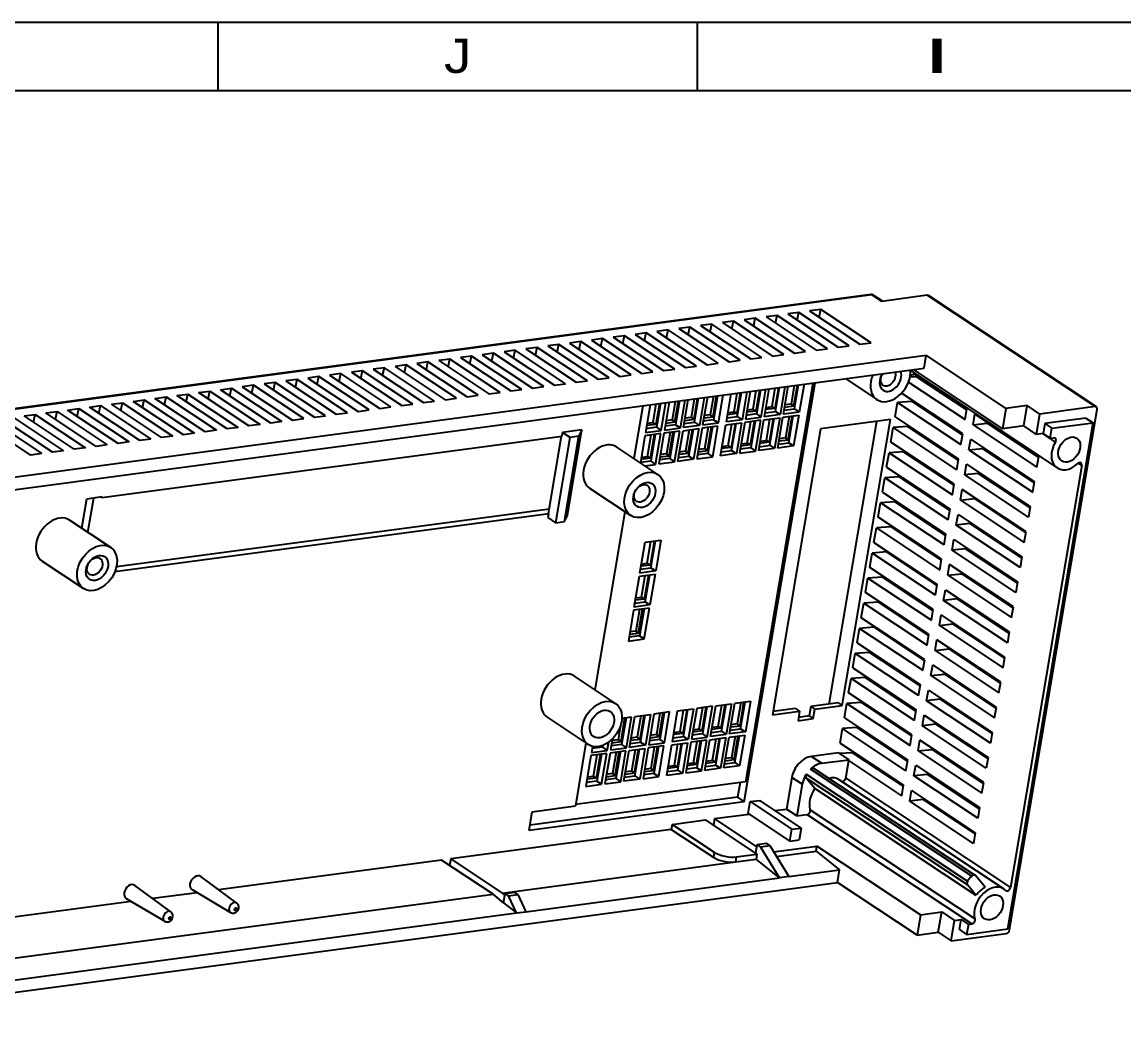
# Model space of a CAD drawing. Header units: millimetres. Extents: x 0 to 1895, y 0 to 1126.
# Drawn here: x 1166 to 1326.9, y 928.5 to 1076.8 of the extents above; entities that cross this region are included whole.
import ezdxf
from ezdxf.enums import TextEntityAlignment as Align

# ---------------------------------------------------------------- set-up
doc = ezdxf.new("R2010")
doc.units = ezdxf.units.MM
doc.header["$MEASUREMENT"] = 0
doc.layers.get('0').update_dxf_attribs({"linetype": 'CONTINUOUS'})
doc.layers.add('2', color=7, linetype='CONTINUOUS')
doc.styles.add('TEXTSTYLE_0', font='txt', dxfattribs={"width": 0.8})

# ---------------------------------------------------------------- blocks, each defined once
blk = doc.blocks.new('KHJK')
at = {"layer": '2', "color": 7}
for p, q in [((6799.86, 2055.47), (6778.19, 2035.55)), ((6799.95, 2055.65), (6778.28, 2035.73)), ((6799.86, 2055.47), (6798.98, 2047.4)), ((6871.06, 2025.02), (6800.33, 2055.69)), ((6801.15, 2053.78), (6800.49, 2047.75)), ((6801.15, 2053.78), (6802.08, 2054.64)), ((6801.42, 2048.6), (6802.08, 2054.64)), ((6870.84, 2024.82), (6802.08, 2054.64)), ((6807.73, 2051.52), (6807.28, 2051.11)), ((6807.73, 2051.52), (6865.06, 2026.66)), ((6788.29, 2030.56), (6807.21, 2047.94)), ((6798.98, 2047.4), (6797.33, 2045.88)), ((6801.75, 2046.2), (6798.98, 2047.4)), ((6800.49, 2047.75), (6801.42, 2048.6)), ((6800.49, 2047.75), (6801.85, 2047.16)), ((6802.78, 2048.01), (6801.42, 2048.6)), ((6801.85, 2047.16), (6801.75, 2046.2)), ((6803.5, 2048.6), (6801.84, 2047.08)), ((6801.85, 2047.16), (6802.78, 2048.01)), ((6802.78, 2048.01), (6802.84, 2048.52)), ((6804.94, 2045.74), (6796.71, 2038.18)), ((6797.33, 2045.88), (6796.98, 2042.77)), ((6800.1, 2044.68), (6797.33, 2045.88)), ((6798.42, 2039.53), (6805.1, 2045.67)), ((6801.75, 2046.2), (6800.1, 2044.68)), ((6806.39, 2045.11), (6804.94, 2045.74)), ((6798.16, 2037.55), (6806.39, 2045.11)), ((6800.1, 2044.68), (6799.75, 2041.57)), ((6808.35, 2044.27), (6800.12, 2036.7)), ((6801.83, 2038.05), (6808.51, 2044.2)), ((6809.8, 2043.64), (6808.35, 2044.27)), ((6786.72, 2033.33), (6796.98, 2042.77)), ((6796.98, 2042.77), (6799.75, 2041.57)), ((6801.57, 2036.07), (6809.8, 2043.64)), ((6803.53, 2035.22), (6811.76, 2042.79)), ((6811.92, 2042.72), (6805.23, 2036.57)), ((6811.76, 2042.79), (6813.21, 2042.16)), ((6788.24, 2030.98), (6799.75, 2041.57)), ((6813.21, 2042.16), (6804.98, 2034.59)), ((6815.17, 2041.31), (6806.94, 2033.74)), ((6808.39, 2033.12), (6816.62, 2040.68)), ((6808.64, 2035.09), (6815.33, 2041.24)), ((6816.62, 2040.68), (6815.17, 2041.31)), ((6798.16, 2037.55), (6798.42, 2039.53)), ((6798.42, 2039.53), (6798.26, 2039.6)), ((6810.35, 2032.27), (6818.58, 2039.83)), ((6820.03, 2039.2), (6811.8, 2031.64)), ((6818.74, 2039.76), (6812.05, 2033.62)), ((6818.58, 2039.83), (6820.03, 2039.2)), ((6798.16, 2037.55), (6796.71, 2038.18)), ((6801.57, 2036.07), (6801.83, 2038.05)), ((6801.83, 2038.05), (6801.67, 2038.12)), ((6813.76, 2030.79), (6821.99, 2038.35)), ((6823.43, 2037.72), (6815.2, 2030.16)), ((6822.15, 2038.28), (6815.46, 2032.14)), ((6821.99, 2038.35), (6823.43, 2037.72)), ((6795.68, 2037.23), (6788.85, 2030.94)), ((6789.3, 2031.15), (6795.84, 2037.16)), ((6789.84, 2029.89), (6797.13, 2036.6)), ((6799.09, 2035.75), (6791.19, 2028.49)), ((6797.13, 2036.6), (6795.68, 2037.23)), ((6800.54, 2035.12), (6799.09, 2035.75)), ((6801.57, 2036.07), (6800.12, 2036.7)), ((6805.23, 2036.57), (6804.98, 2034.59)), ((6805.23, 2036.57), (6805.08, 2036.64)), ((6825.39, 2036.88), (6817.16, 2029.31)), ((6818.61, 2028.68), (6826.84, 2036.25)), ((6818.87, 2030.66), (6825.55, 2036.81)), ((6826.84, 2036.25), (6825.39, 2036.88)), ((6778.19, 2035.55), (6777.46, 2028.92)), ((6792.36, 2027.6), (6800.54, 2035.12)), ((6792.71, 2029.67), (6799.25, 2035.68)), ((6794.32, 2026.75), (6802.5, 2034.27)), ((6802.66, 2034.2), (6796.12, 2028.19)), ((6803.95, 2033.64), (6802.5, 2034.27)), ((6804.98, 2034.59), (6803.53, 2035.22)), ((6808.39, 2033.12), (6808.64, 2035.09)), ((6808.64, 2035.09), (6808.48, 2035.16)), ((6820.57, 2027.83), (6828.8, 2035.4)), ((6830.25, 2034.77), (6822.02, 2027.2)), ((6828.96, 2035.33), (6822.28, 2029.18)), ((6828.8, 2035.4), (6830.25, 2034.77)), ((6786.72, 2033.33), (6767.33, 1856.74)), ((6769.32, 1858.57), (6788.42, 2032.59)), ((6788.42, 2032.59), (6786.72, 2033.33)), ((6803.95, 2033.64), (6795.77, 2026.13)), ((6805.91, 2032.79), (6797.73, 2025.28)), ((6799.53, 2026.71), (6806.07, 2032.73)), ((6807.36, 2032.17), (6805.91, 2032.79)), ((6808.39, 2033.12), (6806.94, 2033.74)), ((6812.05, 2033.62), (6811.8, 2031.64)), ((6812.05, 2033.62), (6811.89, 2033.68)), ((6832.21, 2033.92), (6823.98, 2026.35)), ((6825.43, 2025.73), (6833.66, 2033.29)), ((6825.69, 2027.7), (6832.37, 2033.85)), ((6833.66, 2033.29), (6832.21, 2033.92)), ((6788.85, 2030.94), (6788.76, 2030.98)), ((6788.97, 2030.89), (6788.85, 2030.94)), ((6789.14, 2031.22), (6789.3, 2031.15)), ((6789.16, 2030.28), (6789.3, 2031.15)), ((6799.18, 2024.65), (6807.36, 2032.17)), ((6801.14, 2023.8), (6809.32, 2031.32)), ((6809.48, 2031.25), (6802.94, 2025.24)), ((6810.76, 2030.69), (6809.32, 2031.32)), ((6811.8, 2031.64), (6810.35, 2032.27)), ((6815.46, 2032.14), (6815.2, 2030.16)), ((6815.46, 2032.14), (6815.3, 2032.21)), ((6835.62, 2032.44), (6827.39, 2024.88)), ((6828.84, 2024.25), (6837.07, 2031.81)), ((6829.09, 2026.23), (6835.78, 2032.37)), ((6839.03, 2030.96), (6830.8, 2023.4)), ((6837.07, 2031.81), (6835.62, 2032.44)), ((6840.48, 2030.33), (6839.03, 2030.96)), ((6788.92, 2030.38), (6788.97, 2030.89)), ((6792.71, 2029.67), (6792.36, 2027.6)), ((6792.55, 2029.74), (6792.71, 2029.67)), ((6810.76, 2030.69), (6802.59, 2023.17)), ((6804.55, 2022.32), (6812.72, 2029.84)), ((6812.88, 2029.77), (6806.35, 2023.76)), ((6814.17, 2029.21), (6812.72, 2029.84)), ((6815.2, 2030.16), (6813.76, 2030.79)), ((6818.61, 2028.68), (6817.16, 2029.31)), ((6818.61, 2028.68), (6818.87, 2030.66)), ((6818.87, 2030.66), (6818.71, 2030.73)), ((6832.25, 2022.77), (6840.48, 2030.33)), ((6832.5, 2024.75), (6839.19, 2030.89)), ((6834.21, 2021.92), (6842.44, 2029.49)), ((6842.6, 2029.42), (6835.91, 2023.27)), ((6842.44, 2029.49), (6843.89, 2028.86)), ((6776.17, 2027.73), (6755.79, 1842.03)), ((6777.46, 2028.92), (6776.17, 2027.73)), ((6777.48, 2029.03), (6776.26, 2027.91)), ((6796.12, 2028.19), (6795.77, 2026.13)), ((6796.12, 2028.19), (6795.96, 2028.26)), ((6814.17, 2029.21), (6805.99, 2021.69)), ((6816.13, 2028.36), (6807.95, 2020.84)), ((6809.4, 2020.21), (6817.58, 2027.73)), ((6809.75, 2022.28), (6816.29, 2028.29)), ((6817.58, 2027.73), (6816.13, 2028.36)), ((6822.02, 2027.2), (6820.57, 2027.83)), ((6822.28, 2029.18), (6822.02, 2027.2)), ((6822.28, 2029.18), (6822.12, 2029.25)), ((6825.43, 2025.73), (6825.69, 2027.7)), ((6825.69, 2027.7), (6825.53, 2027.77)), ((6843.89, 2028.86), (6835.66, 2021.29)), ((6837.61, 2020.44), (6845.84, 2028.01)), ((6846, 2027.94), (6839.32, 2021.79)), ((6845.84, 2028.01), (6847.29, 2027.38)), ((6776.1, 2027.6), (6755.72, 1841.9)), ((6794.32, 2026.75), (6792.36, 2027.6)), ((6797.73, 2025.28), (6795.77, 2026.13)), ((6799.53, 2026.71), (6799.18, 2024.65)), ((6799.37, 2026.78), (6799.53, 2026.71)), ((6811.36, 2019.36), (6819.54, 2026.88)), ((6820.99, 2026.25), (6812.81, 2018.74)), ((6819.7, 2026.81), (6813.16, 2020.8)), ((6820.99, 2026.25), (6819.54, 2026.88)), ((6825.43, 2025.73), (6823.98, 2026.35)), ((6828.84, 2024.25), (6829.09, 2026.23)), ((6829.09, 2026.23), (6828.93, 2026.29)), ((6847.29, 2027.38), (6839.06, 2019.81)), ((6849.25, 2026.53), (6841.02, 2018.96)), ((6842.73, 2020.31), (6849.41, 2026.46)), ((6843.8, 2007.11), (6865.06, 2026.66)), ((6850.7, 2025.9), (6849.25, 2026.53)), ((6782.97, 2025.95), (6776.48, 2019.98)), ((6782.79, 2024.32), (6782.97, 2025.95)), ((6787.15, 2021.06), (6791.21, 2024.78)), ((6794.53, 2026), (6793.4, 2015.77)), ((6833.38, 2009.15), (6794.53, 2026)), ((6801.14, 2023.8), (6799.18, 2024.65)), ((6802.94, 2025.24), (6802.59, 2023.17)), ((6802.94, 2025.24), (6802.78, 2025.31)), ((6822.95, 2025.4), (6814.77, 2017.89)), ((6816.22, 2017.26), (6824.4, 2024.78)), ((6816.57, 2019.32), (6823.11, 2025.34)), ((6824.4, 2024.78), (6822.95, 2025.4)), ((6828.84, 2024.25), (6827.39, 2024.88)), ((6832.25, 2022.77), (6832.5, 2024.75)), ((6832.5, 2024.75), (6832.34, 2024.82)), ((6842.47, 2018.34), (6850.7, 2025.9)), ((6865.08, 2025.68), (6843.82, 2006.14)), ((6844.43, 2017.49), (6852.66, 2025.05)), ((6852.82, 2024.98), (6846.14, 2018.84)), ((6852.66, 2025.05), (6854.11, 2024.42)), ((6870.18, 2018.78), (6870.84, 2024.82)), ((6776.3, 2018.35), (6782.79, 2024.32)), ((6832.72, 2007.34), (6794.31, 2024)), ((6804.55, 2022.32), (6802.59, 2023.17)), ((6806.35, 2023.76), (6805.99, 2021.69)), ((6806.35, 2023.76), (6806.19, 2023.83)), ((6826.36, 2023.93), (6818.18, 2016.41)), ((6819.63, 2015.78), (6827.81, 2023.3)), ((6819.98, 2017.85), (6826.52, 2023.86)), ((6827.81, 2023.3), (6826.36, 2023.93)), ((6832.25, 2022.77), (6830.8, 2023.4)), ((6835.91, 2023.27), (6835.66, 2021.29)), ((6835.91, 2023.27), (6835.75, 2023.34)), ((6854.11, 2024.42), (6845.88, 2016.86)), ((6847.84, 2016.01), (6856.07, 2023.57)), ((6857.52, 2022.94), (6849.29, 2015.38)), ((6856.23, 2023.5), (6849.54, 2017.36)), ((6856.07, 2023.57), (6857.52, 2022.94)), ((6864.14, 2023.04), (6862.16, 2022.08)), ((6870.55, 2016.36), (6871.44, 2024.43)), ((6782.62, 2022.75), (6776.13, 2016.79)), ((6782.44, 2021.12), (6782.62, 2022.75)), ((6807.95, 2020.84), (6805.99, 2021.69)), ((6809.75, 2022.28), (6809.4, 2020.21)), ((6809.59, 2022.35), (6809.75, 2022.28)), ((6829.77, 2022.45), (6821.59, 2014.93)), ((6823.04, 2014.3), (6831.21, 2021.82)), ((6823.39, 2016.37), (6829.93, 2022.38)), ((6831.21, 2021.82), (6829.77, 2022.45)), ((6835.66, 2021.29), (6834.21, 2021.92)), ((6839.32, 2021.79), (6839.06, 2019.81)), ((6839.32, 2021.79), (6839.16, 2021.86)), ((6862.09, 2021.55), (6841.29, 2002.43)), ((6862.1, 2022.03), (6841.31, 2002.92)), ((6864.98, 2021.49), (6844.18, 2002.37)), ((6864.98, 2021.49), (6863.19, 2020.62)), ((6775.95, 2015.16), (6782.44, 2021.12)), ((6776.48, 2019.98), (6776.3, 2018.35)), ((6777.53, 2019.48), (6776.48, 2019.98)), ((6811.36, 2019.36), (6809.4, 2020.21)), ((6813.16, 2020.8), (6812.81, 2018.74)), ((6813.16, 2020.8), (6813, 2020.87)), ((6825, 2013.45), (6833.17, 2020.97)), ((6834.62, 2020.34), (6826.44, 2012.82)), ((6833.33, 2020.9), (6826.8, 2014.89)), ((6834.62, 2020.34), (6833.17, 2020.97)), ((6839.06, 2019.81), (6837.61, 2020.44)), ((6841.86, 2001.66), (6862.66, 2020.78)), ((6863.19, 2020.62), (6842.4, 2001.5)), ((6842.47, 2018.34), (6842.73, 2020.31)), ((6842.73, 2020.31), (6842.57, 2020.38)), ((6847.03, 2000.97), (6868.29, 2020.51)), ((6868.87, 2019.89), (6847.62, 2000.34)), ((6868.82, 2019.38), (6868.87, 2019.89)), ((6782.27, 2019.55), (6775.78, 2013.59)), ((6782.09, 2017.92), (6782.27, 2019.55)), ((6814.77, 2017.89), (6812.81, 2018.74)), ((6816.57, 2019.32), (6816.22, 2017.26)), ((6816.41, 2019.39), (6816.57, 2019.32)), ((6828.4, 2011.97), (6836.58, 2019.49)), ((6838.03, 2018.86), (6829.85, 2011.35)), ((6836.74, 2019.42), (6830.2, 2013.41)), ((6838.03, 2018.86), (6836.58, 2019.49)), ((6842.47, 2018.34), (6841.02, 2018.96)), ((6846.14, 2018.84), (6845.88, 2016.86)), ((6846.14, 2018.84), (6845.98, 2018.9)), ((6867.78, 2017.56), (6867.89, 2018.52)), ((6867.89, 2018.52), (6868.82, 2019.38)), ((6869.25, 2017.93), (6867.89, 2018.52)), ((6868.82, 2019.38), (6870.18, 2018.78)), ((6869.25, 2017.93), (6870.18, 2018.78)), ((6775.6, 2011.96), (6782.09, 2017.92)), ((6776.13, 2016.79), (6775.95, 2015.16)), ((6777.18, 2016.28), (6776.13, 2016.79)), ((6843.61, 1991.9), (6786.66, 2016.6)), ((6818.18, 2016.41), (6816.22, 2017.26)), ((6819.98, 2017.85), (6819.63, 2015.78)), ((6819.82, 2017.92), (6819.98, 2017.85)), ((6823.23, 2016.44), (6823.39, 2016.37)), ((6839.99, 2018.01), (6831.81, 2010.5)), ((6833.26, 2009.87), (6841.44, 2017.39)), ((6833.61, 2011.93), (6840.15, 2017.95)), ((6835.22, 2009.02), (6843.4, 2016.54)), ((6843.56, 2016.47), (6837.02, 2010.46)), ((6841.44, 2017.39), (6839.99, 2018.01)), ((6844.85, 2015.91), (6843.4, 2016.54)), ((6845.88, 2016.86), (6844.43, 2017.49)), ((6849.54, 2017.36), (6849.29, 2015.38)), ((6849.54, 2017.36), (6849.38, 2017.43)), ((6866.13, 2016.05), (6867.78, 2017.56)), ((6870.55, 2016.36), (6867.78, 2017.56)), ((6781.92, 2016.36), (6775.43, 2010.39)), ((6781.74, 2014.73), (6781.92, 2016.36)), ((6786.49, 2014.99), (6790.27, 2013.34)), ((6786.63, 2016.26), (6840.79, 1992.78)), ((6793.4, 2015.77), (6832.26, 1998.92)), ((6821.59, 2014.93), (6819.63, 2015.78)), ((6823.39, 2016.37), (6823.04, 2014.3)), ((6826.8, 2014.89), (6826.44, 2012.82)), ((6826.8, 2014.89), (6826.64, 2014.96)), ((6844.85, 2015.91), (6836.67, 2008.39)), ((6838.63, 2007.54), (6846.81, 2015.06)), ((6846.97, 2014.99), (6840.43, 2008.98)), ((6848.26, 2014.43), (6846.81, 2015.06)), ((6849.29, 2015.38), (6847.84, 2016.01)), ((6865.79, 2012.93), (6866.13, 2016.05)), ((6868.9, 2014.84), (6866.13, 2016.05)), ((6868.56, 2011.73), (6868.9, 2014.84)), ((6868.9, 2014.84), (6870.55, 2016.36)), ((6775.25, 2008.76), (6781.74, 2014.73)), ((6775.78, 2013.59), (6775.6, 2011.96)), ((6776.82, 2013.08), (6775.78, 2013.59)), ((6786.33, 2013.56), (6788.85, 2012.47)), ((6789.21, 2012.8), (6786.38, 2014.03)), ((6789.65, 2012.78), (6786.4, 2014.19)), ((6789.65, 2012.78), (6790.27, 2013.34)), ((6790.27, 2013.34), (6790.02, 2011.03)), ((6825, 2013.45), (6823.04, 2014.3)), ((6830.2, 2013.41), (6829.85, 2011.35)), ((6830.2, 2013.41), (6830.04, 2013.48)), ((6848.26, 2014.43), (6841.42, 2008.15)), ((6781.57, 2013.16), (6775.08, 2007.2)), ((6781.39, 2011.53), (6781.57, 2013.16)), ((6786.18, 2012.19), (6789.97, 2010.55)), ((6790.02, 2011.03), (6786.23, 2012.67)), ((6788.85, 2012.47), (6788.75, 2011.58)), ((6789.21, 2012.8), (6788.85, 2012.47)), ((6789.06, 2011.45), (6789.21, 2012.8)), ((6789.49, 2011.26), (6789.65, 2012.78)), ((6790.44, 2010.85), (6790.7, 2013.16)), ((6790.54, 2011.74), (6793.45, 2010.48)), ((6793.81, 2010.81), (6790.59, 2012.2)), ((6794.25, 2010.78), (6790.61, 2012.36)), ((6790.7, 2013.16), (6794.87, 2011.35)), ((6828.4, 2011.97), (6826.44, 2012.82)), ((6833.61, 2011.93), (6833.26, 2009.87)), ((6833.45, 2012), (6833.61, 2011.93)), ((6865.79, 2012.93), (6852.43, 2000.64)), ((6868.56, 2011.73), (6858.29, 2002.29)), ((6865.79, 2012.93), (6868.56, 2011.73)), ((6774.9, 2005.57), (6781.39, 2011.53)), ((6775.43, 2010.39), (6775.25, 2008.76)), ((6776.47, 2009.89), (6775.43, 2010.39)), ((6788.54, 2009.68), (6786.03, 2010.77)), ((6786.08, 2011.24), (6788.9, 2010.01)), ((6789.35, 2009.98), (6786.09, 2011.39)), ((6788.9, 2010.01), (6788.54, 2009.68)), ((6788.9, 2010.01), (6788.75, 2008.66)), ((6789.35, 2009.98), (6789.97, 2010.55)), ((6789.97, 2010.55), (6789.71, 2008.24)), ((6790.14, 2008.06), (6790.39, 2010.37)), ((6790.39, 2010.37), (6794.57, 2008.56)), ((6794.62, 2009.04), (6790.44, 2010.85)), ((6793.45, 2010.48), (6793.35, 2009.59)), ((6793.81, 2010.81), (6793.45, 2010.48)), ((6793.66, 2009.45), (6793.81, 2010.81)), ((6794.09, 2009.27), (6794.25, 2010.78)), ((6794.25, 2010.78), (6794.87, 2011.35)), ((6794.87, 2011.35), (6794.62, 2009.04)), ((6831.81, 2010.5), (6829.85, 2011.35)), ((6837.02, 2010.46), (6836.67, 2008.39)), ((6837.02, 2010.46), (6836.86, 2010.53)), ((6781.21, 2009.96), (6774.73, 2004)), ((6781.04, 2008.33), (6781.21, 2009.96)), ((6785.77, 2008.45), (6788.6, 2007.22)), ((6785.79, 2008.6), (6789.04, 2007.19)), ((6789.66, 2007.76), (6785.87, 2009.4)), ((6789.71, 2008.24), (6785.93, 2009.88)), ((6788.44, 2008.79), (6788.54, 2009.68)), ((6789.18, 2008.47), (6789.35, 2009.98)), ((6793.14, 2007.68), (6790.24, 2008.94)), ((6790.29, 2009.41), (6793.5, 2008.02)), ((6793.95, 2007.99), (6790.3, 2009.57)), ((6793.95, 2007.99), (6794.57, 2008.56)), ((6794.57, 2008.56), (6794.31, 2006.25)), ((6832.87, 2008.67), (6832.43, 2004.68)), ((6832.87, 2008.67), (6833.38, 2009.15)), ((6832.94, 2005.15), (6833.38, 2009.15)), ((6835.22, 2009.02), (6833.26, 2009.87)), ((6838.63, 2007.54), (6836.67, 2008.39)), ((6840.43, 2008.98), (6840.11, 2007.12)), ((6840.43, 2008.98), (6840.27, 2009.05)), ((6774.55, 2002.37), (6781.04, 2008.33)), ((6775.08, 2007.2), (6774.9, 2005.57)), ((6776.12, 2006.69), (6775.08, 2007.2)), ((6785.62, 2007.09), (6789.41, 2005.45)), ((6788.24, 2006.89), (6785.72, 2007.98)), ((6788.14, 2006), (6788.24, 2006.89)), ((6788.6, 2007.22), (6788.24, 2006.89)), ((6788.6, 2007.22), (6788.45, 2005.86)), ((6789.04, 2007.19), (6788.87, 2005.68)), ((6789.04, 2007.19), (6789.66, 2007.76)), ((6789.41, 2005.45), (6789.66, 2007.76)), ((6790.08, 2007.58), (6789.83, 2005.26)), ((6790, 2006.78), (6793.64, 2005.2)), ((6794.26, 2005.77), (6790.08, 2007.58)), ((6794.31, 2006.25), (6790.14, 2008.06)), ((6793.05, 2006.8), (6793.14, 2007.68)), ((6793.5, 2008.02), (6793.14, 2007.68)), ((6793.5, 2008.02), (6793.36, 2006.66)), ((6793.78, 2006.48), (6793.95, 2007.99)), ((6839.95, 2006.97), (6839.52, 2003.01)), ((6839.95, 2006.97), (6841.29, 2008.2)), ((6840.86, 2004.25), (6841.29, 2008.2)), ((6841.42, 2008.15), (6841.29, 2008.2)), ((6843.8, 2007.11), (6841.42, 2008.15)), ((6780.86, 2006.77), (6774.38, 2000.81)), ((6780.68, 2005.14), (6780.86, 2006.77)), ((6787.93, 2004.1), (6785.41, 2005.19)), ((6785.46, 2005.65), (6788.29, 2004.43)), ((6788.73, 2004.4), (6785.48, 2005.81)), ((6785.57, 2006.61), (6789.35, 2004.97)), ((6789.83, 2005.26), (6794.01, 2003.45)), ((6792.84, 2004.89), (6789.93, 2006.15)), ((6789.98, 2006.62), (6793.2, 2005.22)), ((6793.2, 2005.22), (6792.84, 2004.89)), ((6793.2, 2005.22), (6793.05, 2003.87)), ((6793.64, 2005.2), (6793.47, 2003.68)), ((6793.64, 2005.2), (6794.26, 2005.77)), ((6794.01, 2003.45), (6794.26, 2005.77)), ((6780.51, 2003.57), (6774.03, 1997.61)), ((6774.2, 1999.18), (6780.68, 2005.14)), ((6774.73, 2004), (6774.55, 2002.37)), ((6775.77, 2003.5), (6774.73, 2004)), ((6780.33, 2001.94), (6780.51, 2003.57)), ((6789.1, 2002.66), (6785.31, 2004.3)), ((6787.83, 2003.21), (6787.93, 2004.1)), ((6788.29, 2004.43), (6787.93, 2004.1)), ((6788.29, 2004.43), (6788.14, 2003.07)), ((6788.57, 2002.89), (6788.73, 2004.4)), ((6788.73, 2004.4), (6789.35, 2004.97)), ((6789.35, 2004.97), (6789.1, 2002.66)), ((6789.52, 2002.47), (6789.78, 2004.78)), ((6789.67, 2003.83), (6792.89, 2002.43)), ((6793.33, 2002.41), (6789.69, 2003.99)), ((6789.78, 2004.78), (6793.95, 2002.97)), ((6792.74, 2004), (6792.84, 2004.89)), ((6832.43, 2004.68), (6832.94, 2005.15)), ((6832.43, 2004.68), (6833.7, 2004.12)), ((6834.22, 2004.6), (6832.94, 2005.15)), ((6833.7, 2004.12), (6833.53, 2002.55)), ((6833.7, 2004.12), (6834.22, 2004.6)), ((6833.98, 2002.36), (6834.22, 2004.6)), ((6839.52, 2003.01), (6840.86, 2004.25)), ((6773.85, 1995.98), (6780.33, 2001.94)), ((6787.91, 2000.96), (6785.08, 2002.18)), ((6785.1, 2002.34), (6788.35, 2000.93)), ((6788.97, 2001.5), (6785.19, 2003.14)), ((6793.7, 2000.66), (6789.52, 2002.47)), ((6792.53, 2002.1), (6789.62, 2003.36)), ((6792.43, 2001.21), (6792.53, 2002.1)), ((6792.89, 2002.43), (6792.53, 2002.1)), ((6792.89, 2002.43), (6792.74, 2001.08)), ((6793.17, 2000.89), (6793.33, 2002.41)), ((6793.33, 2002.41), (6793.95, 2002.97)), ((6793.95, 2002.97), (6793.7, 2000.66)), ((6832.18, 2002.44), (6831.82, 1999.11)), ((6832.18, 2002.44), (6832.7, 2002.91)), ((6832.26, 1998.92), (6832.7, 2002.91)), ((6832.7, 2002.91), (6833.98, 2002.36)), ((6839.69, 1832.82), (6858.29, 2002.29)), ((6844.18, 2002.37), (6842.4, 2001.5)), ((6853.11, 2000.35), (6856.59, 2003.03)), ((6855.77, 1995.6), (6856.59, 2003.03)), ((6858.29, 2002.29), (6856.59, 2003.03)), ((6780.16, 2000.38), (6773.68, 1994.41)), ((6774.38, 2000.81), (6774.2, 1999.18)), ((6775.42, 2000.3), (6774.38, 2000.81)), ((6779.98, 1998.75), (6780.16, 2000.38)), ((6784.88, 2000.35), (6788.66, 1998.71)), ((6784.93, 2000.83), (6788.72, 1999.19)), ((6785.03, 2001.72), (6787.55, 2000.63)), ((6787.55, 2000.63), (6787.45, 1999.74)), ((6787.91, 2000.96), (6787.55, 2000.63)), ((6787.76, 1999.6), (6787.91, 2000.96)), ((6788.35, 2000.93), (6788.19, 1999.42)), ((6788.35, 2000.93), (6788.97, 2001.5)), ((6788.72, 1999.19), (6788.97, 2001.5)), ((6789.4, 2001.31), (6789.14, 1999)), ((6792.51, 1998.96), (6789.29, 2000.36)), ((6789.31, 2000.51), (6792.95, 1998.93)), ((6793.57, 1999.5), (6789.4, 2001.31)), ((6843.15, 2000.74), (6841.81, 1999.51)), ((6843.15, 2000.74), (6847.45, 1998.87)), ((6847.45, 1998.87), (6847.62, 2000.34)), ((6851.73, 1994.3), (6852.43, 2000.64)), ((6853.11, 2000.35), (6852.43, 2000.64)), ((6852.47, 1994.54), (6853.11, 2000.35)), ((6773.5, 1992.78), (6779.98, 1998.75)), ((6784.72, 1998.92), (6787.24, 1997.83)), ((6787.6, 1998.17), (6784.78, 1999.39)), ((6788.05, 1998.14), (6784.79, 1999.55)), ((6789.14, 1999), (6793.32, 1997.19)), ((6789.24, 1999.89), (6792.15, 1998.63)), ((6792.51, 1998.96), (6792.15, 1998.63)), ((6792.36, 1997.61), (6792.51, 1998.96)), ((6792.95, 1998.93), (6792.79, 1997.42)), ((6792.95, 1998.93), (6793.57, 1999.5)), ((6793.32, 1997.19), (6793.57, 1999.5)), ((6841.81, 1999.51), (6846.11, 1997.64)), ((6843.94, 1994.1), (6849.31, 1999.04)), ((6847.45, 1998.87), (6846.11, 1997.64)), ((6849.16, 1997.68), (6849.31, 1999.04)), ((6849.31, 1999.04), (6850.92, 1998.34)), ((6779.81, 1997.18), (6773.33, 1991.22)), ((6774.03, 1997.61), (6773.85, 1995.98)), ((6775.07, 1997.1), (6774.03, 1997.61)), ((6779.63, 1995.55), (6779.81, 1997.18)), ((6788.36, 1995.92), (6784.57, 1997.56)), ((6788.41, 1996.4), (6784.63, 1998.04)), ((6787.24, 1997.83), (6787.14, 1996.94)), ((6787.6, 1998.17), (6787.24, 1997.83)), ((6787.45, 1996.81), (6787.6, 1998.17)), ((6787.88, 1996.63), (6788.05, 1998.14)), ((6788.05, 1998.14), (6788.66, 1998.71)), ((6788.66, 1998.71), (6788.41, 1996.4)), ((6788.84, 1996.21), (6789.09, 1998.52)), ((6792.2, 1996.17), (6788.99, 1997.57)), ((6792.65, 1996.14), (6789, 1997.72)), ((6789.09, 1998.52), (6793.27, 1996.71)), ((6792.15, 1998.63), (6792.05, 1997.74)), ((6843.79, 1992.75), (6849.16, 1997.68)), ((6845.92, 1995.93), (6846.11, 1997.64)), ((6850.78, 1996.98), (6849.16, 1997.68)), ((6850.78, 1996.98), (6850.92, 1998.34)), ((6773.15, 1989.59), (6779.63, 1995.55)), ((6784.42, 1996.13), (6786.93, 1995.04)), ((6787.3, 1995.37), (6784.47, 1996.6)), ((6784.49, 1996.76), (6787.74, 1995.35)), ((6787.74, 1995.35), (6788.36, 1995.92)), ((6788.1, 1993.6), (6788.36, 1995.92)), ((6788.78, 1995.73), (6788.53, 1993.42)), ((6792.96, 1993.92), (6788.78, 1995.73)), ((6793.01, 1994.4), (6788.84, 1996.21)), ((6788.93, 1997.1), (6791.84, 1995.84)), ((6791.84, 1995.84), (6791.74, 1994.95)), ((6792.2, 1996.17), (6791.84, 1995.84)), ((6792.05, 1994.81), (6792.2, 1996.17)), ((6792.48, 1994.63), (6792.65, 1996.14)), ((6792.65, 1996.14), (6793.27, 1996.71)), ((6793.27, 1996.71), (6793.01, 1994.4)), ((6829.3, 1994), (6829.55, 1996.31)), ((6833.11, 1993.93), (6829.47, 1995.51)), ((6829.55, 1996.31), (6833.73, 1994.5)), ((6845.41, 1992.04), (6850.78, 1996.98)), ((6850.68, 1993.97), (6855.77, 1995.6)), ((6855.77, 1995.6), (6855.62, 1994.24)), ((6779.46, 1993.98), (6772.97, 1988.02)), ((6773.68, 1994.41), (6773.5, 1992.78)), ((6774.72, 1993.91), (6773.68, 1994.41)), ((6779.28, 1992.35), (6779.46, 1993.98)), ((6784.18, 1993.97), (6787.43, 1992.55)), ((6788.05, 1993.12), (6784.27, 1994.76)), ((6784.32, 1995.24), (6788.1, 1993.6)), ((6786.93, 1995.04), (6786.84, 1994.15)), ((6787.3, 1995.37), (6786.93, 1995.04)), ((6787.15, 1994.02), (6787.3, 1995.37)), ((6787.74, 1995.35), (6787.57, 1993.83)), ((6788.63, 1994.31), (6791.54, 1993.05)), ((6791.9, 1993.38), (6788.68, 1994.77)), ((6788.7, 1994.93), (6792.34, 1993.35)), ((6792.34, 1993.35), (6792.96, 1993.92)), ((6792.71, 1991.61), (6792.96, 1993.92)), ((6833.47, 1992.19), (6829.3, 1994)), ((6829.4, 1994.89), (6832.3, 1993.63)), ((6832.67, 1993.96), (6829.45, 1995.35)), ((6832.67, 1993.96), (6832.3, 1993.63)), ((6832.52, 1992.6), (6832.67, 1993.96)), ((6832.94, 1992.42), (6833.11, 1993.93)), ((6833.11, 1993.93), (6833.73, 1994.5)), ((6833.73, 1994.5), (6833.47, 1992.19)), ((6833.9, 1992), (6834.15, 1994.32)), ((6834.15, 1994.32), (6838.33, 1992.5)), ((6843.79, 1992.75), (6843.94, 1994.1)), ((6850.68, 1993.97), (6850.26, 1993.59)), ((6855.62, 1994.24), (6850.53, 1992.61)), ((6850.53, 1992.61), (6850.68, 1993.97)), ((6851.54, 1957.08), (6855.62, 1994.24)), ((6855.62, 1994.24), (6852.14, 1991.56)), ((6772.8, 1986.39), (6779.28, 1992.35)), ((6784.01, 1992.45), (6787.8, 1990.81)), ((6786.63, 1992.25), (6784.11, 1993.34)), ((6784.16, 1993.81), (6786.99, 1992.58)), ((6786.99, 1992.58), (6786.63, 1992.25)), ((6786.99, 1992.58), (6786.84, 1991.23)), ((6787.43, 1992.55), (6787.27, 1991.04)), ((6787.43, 1992.55), (6788.05, 1993.12)), ((6787.8, 1990.81), (6788.05, 1993.12)), ((6788.48, 1992.94), (6788.22, 1990.63)), ((6792.65, 1991.13), (6788.48, 1992.94)), ((6788.53, 1993.42), (6792.71, 1991.61)), ((6791.54, 1993.05), (6791.44, 1992.16)), ((6791.9, 1993.38), (6791.54, 1993.05)), ((6791.75, 1992.02), (6791.9, 1993.38)), ((6792.34, 1993.35), (6792.17, 1991.84)), ((6828.99, 1991.21), (6829.25, 1993.52)), ((6829.14, 1992.56), (6832.36, 1991.17)), ((6832.8, 1991.14), (6829.16, 1992.72)), ((6829.25, 1993.52), (6833.42, 1991.71)), ((6832.3, 1993.63), (6832.21, 1992.74)), ((6834, 1992.89), (6836.91, 1991.63)), ((6837.27, 1991.96), (6834.05, 1993.36)), ((6837.71, 1991.94), (6834.07, 1993.52)), ((6837.71, 1991.94), (6838.33, 1992.5)), ((6840.79, 1992.78), (6838.06, 1967.9)), ((6838.33, 1992.5), (6838.08, 1990.19)), ((6845.41, 1992.04), (6843.79, 1992.75)), ((6850.11, 1992.23), (6850.26, 1993.59)), ((6850.53, 1992.61), (6850.11, 1992.23)), ((6779.11, 1990.79), (6772.62, 1984.83)), ((6773.33, 1991.22), (6773.15, 1989.59)), ((6774.37, 1990.71), (6773.33, 1991.22)), ((6778.93, 1989.16), (6779.11, 1990.79)), ((6783.9, 1991.39), (6791.07, 1988.28)), ((6786.53, 1991.36), (6786.63, 1992.25)), ((6791.23, 1990.25), (6788.32, 1991.52)), ((6788.37, 1991.98), (6791.59, 1990.59)), ((6788.39, 1992.14), (6792.03, 1990.56)), ((6794.16, 1991.12), (6788.84, 1986.23)), ((6792.03, 1990.56), (6792.65, 1991.13)), ((6792.48, 1989.58), (6792.65, 1991.13)), ((6828.94, 1990.73), (6828.69, 1988.42)), ((6833.12, 1988.92), (6828.94, 1990.73)), ((6833.17, 1989.4), (6828.99, 1991.21)), ((6832, 1990.83), (6829.09, 1992.1)), ((6831.9, 1989.95), (6832, 1990.83)), ((6832.36, 1991.17), (6832, 1990.83)), ((6832.36, 1991.17), (6832.21, 1989.81)), ((6832.64, 1989.63), (6832.8, 1991.14)), ((6832.8, 1991.14), (6833.42, 1991.71)), ((6833.42, 1991.71), (6833.17, 1989.4)), ((6833.59, 1989.21), (6833.85, 1991.52)), ((6837.4, 1989.14), (6833.76, 1990.72)), ((6833.85, 1991.52), (6838.02, 1989.71)), ((6838.08, 1990.19), (6833.9, 1992)), ((6836.91, 1991.63), (6836.81, 1990.74)), ((6837.27, 1991.96), (6836.91, 1991.63)), ((6837.12, 1990.61), (6837.27, 1991.96)), ((6837.54, 1990.42), (6837.71, 1991.94)), ((6842.73, 1991.1), (6839.39, 1960.71)), ((6843.61, 1991.9), (6840.15, 1960.38)), ((6840.71, 1991.98), (6842.73, 1991.1)), ((6842.73, 1991.1), (6843.61, 1991.9)), ((6844.81, 1985.73), (6851.31, 1991.71)), ((6844.95, 1987.09), (6845.51, 1992.14)), ((6850.4, 1992.1), (6844.95, 1987.09)), ((6851.31, 1991.71), (6850.11, 1992.23)), ((6851.13, 1988.84), (6851.46, 1991.85)), ((6851.31, 1991.71), (6851.46, 1991.85)), ((6851.46, 1991.85), (6852.14, 1991.56)), ((6851.81, 1988.54), (6852.14, 1991.56)), ((6772.44, 1983.19), (6778.93, 1989.16)), ((6788.22, 1990.63), (6791.89, 1989.04)), ((6791.13, 1989.37), (6791.23, 1990.25)), ((6791.59, 1990.59), (6791.23, 1990.25)), ((6791.59, 1990.59), (6791.44, 1989.23)), ((6792.03, 1990.56), (6791.87, 1989.05)), ((6803.33, 1986.92), (6803.58, 1989.24)), ((6803.58, 1989.24), (6807.77, 1987.42)), ((6831.69, 1988.04), (6828.78, 1989.3)), ((6828.84, 1989.77), (6832.05, 1988.38)), ((6828.85, 1989.93), (6832.5, 1988.35)), ((6837.77, 1987.4), (6833.59, 1989.21)), ((6836.6, 1988.84), (6833.69, 1990.1)), ((6833.74, 1990.57), (6836.96, 1989.17)), ((6836.96, 1989.17), (6836.6, 1988.84)), ((6836.96, 1989.17), (6836.81, 1987.82)), ((6837.24, 1987.63), (6837.4, 1989.14)), ((6837.4, 1989.14), (6838.02, 1989.71)), ((6838.02, 1989.71), (6837.77, 1987.4)), ((6778.76, 1987.59), (6772.27, 1981.63)), ((6772.97, 1988.02), (6772.8, 1986.39)), ((6774.02, 1987.51), (6772.97, 1988.02)), ((6778.58, 1985.96), (6778.76, 1987.59)), ((6806.38, 1986.49), (6803.42, 1987.77)), ((6803.47, 1988.24), (6806.74, 1986.82)), ((6807.15, 1986.85), (6803.49, 1988.44)), ((6828.38, 1985.62), (6828.63, 1987.94)), ((6828.63, 1987.94), (6832.81, 1986.13)), ((6828.69, 1988.42), (6832.86, 1986.6)), ((6831.59, 1987.15), (6831.69, 1988.04)), ((6832.05, 1988.38), (6831.69, 1988.04)), ((6832.05, 1988.38), (6831.9, 1987.02)), ((6832.5, 1988.35), (6832.33, 1986.84)), ((6832.5, 1988.35), (6833.12, 1988.92)), ((6832.86, 1986.6), (6833.12, 1988.92)), ((6833.54, 1988.73), (6833.29, 1986.42)), ((6833.44, 1987.78), (6836.65, 1986.38)), ((6833.45, 1987.93), (6837.1, 1986.35)), ((6837.72, 1986.92), (6833.54, 1988.73)), ((6836.5, 1987.95), (6836.6, 1988.84)), ((6848.06, 1954.4), (6851.81, 1988.54)), ((6851.13, 1988.84), (6851.81, 1988.54)), ((6772.09, 1980), (6778.58, 1985.96)), ((6807.52, 1985.11), (6803.33, 1986.92)), ((6806.29, 1985.64), (6806.38, 1986.49)), ((6806.74, 1986.82), (6806.38, 1986.49)), ((6806.74, 1986.82), (6806.6, 1985.51)), ((6806.99, 1985.34), (6807.15, 1986.85)), ((6807.15, 1986.85), (6807.77, 1987.42)), ((6807.77, 1987.42), (6807.52, 1985.11)), ((6807.94, 1984.92), (6808.2, 1987.24)), ((6808.09, 1986.24), (6811.36, 1984.82)), ((6811.77, 1984.85), (6808.11, 1986.44)), ((6808.2, 1987.24), (6812.39, 1985.42)), ((6831.39, 1985.25), (6828.48, 1986.51)), ((6828.53, 1986.98), (6831.75, 1985.58)), ((6832.19, 1985.56), (6828.55, 1987.14)), ((6832.19, 1985.56), (6832.81, 1986.13)), ((6832.81, 1986.13), (6832.56, 1983.81)), ((6832.98, 1983.63), (6833.24, 1985.94)), ((6833.24, 1985.94), (6837.41, 1984.13)), ((6833.29, 1986.42), (6837.46, 1984.61)), ((6836.29, 1986.05), (6833.39, 1987.31)), ((6836.2, 1985.16), (6836.29, 1986.05)), ((6836.65, 1986.38), (6836.29, 1986.05)), ((6836.65, 1986.38), (6836.51, 1985.02)), ((6837.1, 1986.35), (6836.93, 1984.84)), ((6837.1, 1986.35), (6837.72, 1986.92)), ((6837.46, 1984.61), (6837.72, 1986.92)), ((6849.74, 1985.91), (6844.27, 1980.88)), ((6844.95, 1987.09), (6845.86, 1986.7)), ((6850.42, 1985.61), (6849.74, 1985.91)), ((6778.41, 1984.4), (6771.92, 1978.43)), ((6772.62, 1984.83), (6772.44, 1983.19)), ((6773.67, 1984.32), (6772.62, 1984.83)), ((6778.23, 1982.77), (6778.41, 1984.4)), ((6793.71, 1980.93), (6799.03, 1985.82)), ((6798.3, 1985.14), (6822.5, 1974.65)), ((6812.13, 1983.11), (6807.94, 1984.92)), ((6810.99, 1984.49), (6808.04, 1985.77)), ((6810.9, 1983.64), (6810.99, 1984.49)), ((6811.36, 1984.82), (6810.99, 1984.49)), ((6811.36, 1984.82), (6811.21, 1983.51)), ((6811.6, 1983.34), (6811.77, 1984.85)), ((6811.77, 1984.85), (6812.39, 1985.42)), ((6812.39, 1985.42), (6812.13, 1983.11)), ((6812.81, 1985.24), (6812.56, 1982.92)), ((6812.73, 1984.44), (6816.38, 1982.85)), ((6817, 1983.42), (6812.81, 1985.24)), ((6828.25, 1984.46), (6828, 1982.15)), ((6832.43, 1982.65), (6828.25, 1984.46)), ((6832.56, 1983.81), (6828.38, 1985.62)), ((6831.29, 1984.36), (6831.39, 1985.25)), ((6831.75, 1985.58), (6831.39, 1985.25)), ((6831.75, 1985.58), (6831.6, 1984.23)), ((6832.02, 1984.04), (6832.19, 1985.56)), ((6835.99, 1983.26), (6833.08, 1984.52)), ((6833.13, 1984.98), (6836.35, 1983.59)), ((6836.79, 1983.56), (6833.15, 1985.14)), ((6844.27, 1980.88), (6844.81, 1985.73)), ((6844.95, 1980.59), (6850.42, 1985.61)), ((6771.74, 1976.8), (6778.23, 1982.77)), ((6812.56, 1982.92), (6816.75, 1981.1)), ((6812.65, 1983.77), (6815.61, 1982.49)), ((6815.97, 1982.82), (6812.7, 1984.24)), ((6815.97, 1982.82), (6815.61, 1982.49)), ((6815.83, 1981.5), (6815.97, 1982.82)), ((6816.38, 1982.85), (6816.22, 1981.33)), ((6816.38, 1982.85), (6817, 1983.42)), ((6816.75, 1981.1), (6817, 1983.42)), ((6828.1, 1983.04), (6831, 1981.78)), ((6831.37, 1982.11), (6828.15, 1983.51)), ((6828.17, 1983.67), (6831.81, 1982.09)), ((6831.81, 1982.09), (6832.43, 1982.65)), ((6832.17, 1980.34), (6832.43, 1982.65)), ((6837.16, 1981.82), (6832.98, 1983.63)), ((6835.89, 1982.37), (6835.99, 1983.26)), ((6836.35, 1983.59), (6835.99, 1983.26)), ((6836.35, 1983.59), (6836.2, 1982.23)), ((6836.63, 1982.05), (6836.79, 1983.56)), ((6836.79, 1983.56), (6837.41, 1984.13)), ((6837.41, 1984.13), (6837.16, 1981.82)), ((6778.06, 1981.2), (6771.57, 1975.24)), ((6772.27, 1981.63), (6772.09, 1980)), ((6773.32, 1981.12), (6772.27, 1981.63)), ((6777.88, 1979.57), (6778.06, 1981.2)), ((6785.16, 1981.88), (6784.86, 1979.08)), ((6785.16, 1981.88), (6785.98, 1981.26)), ((6796.75, 1976.86), (6785.16, 1981.88)), ((6785.98, 1981.26), (6785.84, 1979.99)), ((6797.57, 1976.24), (6785.98, 1981.26)), ((6815.61, 1982.49), (6815.52, 1981.64)), ((6827.69, 1979.36), (6827.95, 1981.67)), ((6827.95, 1981.67), (6832.12, 1979.86)), ((6828, 1982.15), (6832.17, 1980.34)), ((6831, 1981.78), (6830.91, 1980.89)), ((6831.37, 1982.11), (6831, 1981.78)), ((6831.22, 1980.76), (6831.37, 1982.11)), ((6831.81, 1982.09), (6831.64, 1980.57)), ((6832.85, 1982.47), (6832.6, 1980.16)), ((6832.7, 1981.05), (6835.61, 1979.79)), ((6835.97, 1980.12), (6832.75, 1981.51)), ((6832.77, 1981.67), (6836.41, 1980.09)), ((6837.03, 1980.66), (6832.85, 1982.47)), ((6771.39, 1973.61), (6777.88, 1979.57)), ((6785.84, 1979.99), (6784.86, 1979.08)), ((6797.43, 1974.96), (6785.84, 1979.99)), ((6827.79, 1980.25), (6830.7, 1978.99)), ((6831.06, 1979.32), (6827.84, 1980.72)), ((6831.5, 1979.29), (6827.86, 1980.87)), ((6831.5, 1979.29), (6832.12, 1979.86)), ((6832.12, 1979.86), (6831.87, 1977.55)), ((6832.29, 1977.37), (6832.55, 1979.68)), ((6832.55, 1979.68), (6836.72, 1977.87)), ((6832.6, 1980.16), (6836.78, 1978.35)), ((6835.61, 1979.79), (6835.51, 1978.9)), ((6835.97, 1980.12), (6835.61, 1979.79)), ((6835.82, 1978.76), (6835.97, 1980.12)), ((6836.41, 1980.09), (6836.24, 1978.58)), ((6836.41, 1980.09), (6837.03, 1980.66)), ((6836.78, 1978.35), (6837.03, 1980.66)), ((6844.95, 1980.59), (6841.41, 1948.28)), ((6844.27, 1980.88), (6844.95, 1980.59)), ((6777.71, 1978), (6771.22, 1972.04)), ((6771.92, 1978.43), (6771.74, 1976.8)), ((6772.97, 1977.93), (6771.92, 1978.43)), ((6777.53, 1976.37), (6777.71, 1978)), ((6777.97, 1911.46), (6785.37, 1978.86)), ((6785.37, 1978.86), (6784.86, 1979.08)), ((6795.88, 1974.23), (6785.36, 1978.8)), ((6827.64, 1978.88), (6827.49, 1977.47)), ((6830.75, 1976.53), (6827.53, 1977.92)), ((6827.55, 1978.08), (6831.2, 1976.5)), ((6831.82, 1977.07), (6827.64, 1978.88)), ((6831.87, 1977.55), (6827.69, 1979.36)), ((6830.7, 1978.99), (6830.6, 1978.1)), ((6831.06, 1979.32), (6830.7, 1978.99)), ((6830.91, 1977.97), (6831.06, 1979.32)), ((6831.34, 1977.78), (6831.5, 1979.29)), ((6832.39, 1978.25), (6835.3, 1976.99)), ((6835.66, 1977.33), (6832.44, 1978.72)), ((6836.1, 1977.3), (6832.46, 1978.88)), ((6836.1, 1977.3), (6836.72, 1977.87)), ((6836.72, 1977.87), (6836.47, 1975.56)), ((6771.04, 1970.41), (6777.53, 1976.37)), ((6797.57, 1976.24), (6796.75, 1976.86)), ((6797.43, 1974.96), (6797.57, 1976.24)), ((6825.15, 1977.09), (6819.84, 1972.21)), ((6828.41, 1977.05), (6830.39, 1976.2)), ((6830.39, 1976.2), (6830.29, 1975.31)), ((6830.75, 1976.53), (6830.39, 1976.2)), ((6830.6, 1975.17), (6830.75, 1976.53)), ((6831.2, 1976.5), (6831.03, 1974.99)), ((6831.2, 1976.5), (6831.82, 1977.07)), ((6831.56, 1974.76), (6831.82, 1977.07)), ((6832.24, 1976.89), (6831.99, 1974.57)), ((6836.42, 1975.08), (6832.24, 1976.89)), ((6836.47, 1975.56), (6832.29, 1977.37)), ((6835.3, 1976.99), (6835.2, 1976.1)), ((6835.66, 1977.33), (6835.3, 1976.99)), ((6835.51, 1975.97), (6835.66, 1977.33)), ((6835.94, 1975.79), (6836.1, 1977.3)), ((6777.36, 1974.81), (6770.87, 1968.84)), ((6771.57, 1975.24), (6771.39, 1973.61)), ((6772.61, 1974.73), (6771.57, 1975.24)), ((6777.18, 1973.18), (6777.36, 1974.81)), ((6797.43, 1974.96), (6796.44, 1974.06)), ((6830.06, 1975.41), (6831.56, 1974.76)), ((6831.51, 1974.28), (6830.39, 1974.77)), ((6832.08, 1975.46), (6834.99, 1974.2)), ((6835.35, 1974.53), (6832.14, 1975.93)), ((6832.15, 1976.09), (6835.8, 1974.51)), ((6835.8, 1974.51), (6836.42, 1975.08)), ((6836.16, 1972.76), (6836.42, 1975.08)), ((6770.69, 1967.21), (6777.18, 1973.18)), ((6788.26, 1911.13), (6795.22, 1974.52)), ((6795.93, 1974.28), (6788.96, 1910.71)), ((6795.88, 1974.23), (6795.93, 1974.28)), ((6796.44, 1974.06), (6795.93, 1974.28)), ((6830.65, 1973.82), (6830.89, 1973.71)), ((6830.89, 1973.71), (6830.72, 1972.2)), ((6830.89, 1973.71), (6831.51, 1974.28)), ((6831.25, 1971.97), (6831.51, 1974.28)), ((6831.93, 1974.09), (6831.68, 1971.78)), ((6831.83, 1973.14), (6835.05, 1971.74)), ((6831.85, 1973.3), (6835.49, 1971.71)), ((6836.11, 1972.28), (6831.93, 1974.09)), ((6831.99, 1974.57), (6836.16, 1972.76)), ((6834.99, 1974.2), (6834.9, 1973.31)), ((6835.35, 1974.53), (6834.99, 1974.2)), ((6835.21, 1973.18), (6835.35, 1974.53)), ((6835.8, 1974.51), (6835.63, 1972.99)), ((6777, 1971.61), (6770.52, 1965.65)), ((6771.22, 1972.04), (6771.04, 1970.41)), ((6772.26, 1971.53), (6771.22, 1972.04)), ((6776.83, 1969.98), (6777, 1971.61)), ((6824.71, 1966.91), (6830.03, 1971.79)), ((6829.72, 1971.51), (6838.28, 1967.8)), ((6830.43, 1972.33), (6831.25, 1971.97)), ((6831.68, 1971.78), (6835.86, 1969.97)), ((6834.69, 1971.41), (6831.78, 1972.67)), ((6834.59, 1970.52), (6834.69, 1971.41)), ((6835.05, 1971.74), (6834.69, 1971.41)), ((6835.05, 1971.74), (6834.9, 1970.39)), ((6835.49, 1971.71), (6835.32, 1970.2)), ((6835.49, 1971.71), (6836.11, 1972.28)), ((6835.86, 1969.97), (6836.11, 1972.28)), ((6770.34, 1964.02), (6776.83, 1969.98)), ((6776.65, 1968.41), (6770.17, 1962.45)), ((6770.87, 1968.84), (6770.69, 1967.21)), ((6771.91, 1968.34), (6770.87, 1968.84)), ((6776.47, 1966.78), (6776.65, 1968.41)), ((6769.99, 1960.82), (6776.47, 1966.78)), ((6837.59, 1961.49), (6838.28, 1967.8)), ((6776.3, 1965.22), (6769.82, 1959.26)), ((6770.52, 1965.65), (6770.34, 1964.02)), ((6771.56, 1965.14), (6770.52, 1965.65)), ((6776.12, 1963.59), (6776.3, 1965.22)), ((6769.64, 1957.63), (6776.12, 1963.59)), ((6775.95, 1962.02), (6769.47, 1956.06)), ((6770.17, 1962.45), (6769.99, 1960.82)), ((6771.21, 1961.95), (6770.17, 1962.45)), ((6775.77, 1960.39), (6775.95, 1962.02)), ((6769.29, 1954.43), (6775.77, 1960.39)), ((6840.15, 1960.38), (6837.59, 1961.49)), ((6775.6, 1958.83), (6769.11, 1952.86)), ((6769.82, 1959.26), (6769.64, 1957.63)), ((6770.86, 1958.75), (6769.82, 1959.26)), ((6775.42, 1957.2), (6775.6, 1958.83)), ((6768.94, 1951.23), (6775.42, 1957.2)), ((6848.81, 1956.53), (6851.54, 1957.08)), ((6851.39, 1955.72), (6851.54, 1957.08)), ((6775.25, 1955.63), (6768.76, 1949.67)), ((6769.47, 1956.06), (6769.29, 1954.43)), ((6770.51, 1955.55), (6769.47, 1956.06)), ((6775.07, 1954), (6775.25, 1955.63)), ((6842.39, 1873.74), (6851.39, 1955.72)), ((6848.24, 1954.79), (6848.39, 1956.15)), ((6848.81, 1956.53), (6848.39, 1956.15)), ((6848.66, 1955.17), (6848.81, 1956.53)), ((6851.39, 1955.72), (6848.66, 1955.17)), ((6849.48, 1954.25), (6851.39, 1955.72)), ((6768.58, 1948.04), (6775.07, 1954)), ((6841.41, 1948.28), (6848.06, 1954.4)), ((6849.48, 1954.25), (6847.92, 1953.04)), ((6848.06, 1954.4), (6848.45, 1954.7)), ((6848.66, 1955.17), (6848.24, 1954.79)), ((6849.48, 1954.25), (6848.24, 1954.79)), ((6774.9, 1952.43), (6768.41, 1946.47)), ((6769.11, 1952.86), (6768.94, 1951.23)), ((6770.16, 1952.36), (6769.11, 1952.86)), ((6774.72, 1950.8), (6774.9, 1952.43)), ((6838.91, 1871.06), (6847.92, 1953.04)), ((6847.92, 1953.04), (6841.26, 1946.93)), ((6768.23, 1944.84), (6774.72, 1950.8)), ((6774.55, 1949.24), (6768.06, 1943.28)), ((6768.76, 1949.67), (6768.58, 1948.04)), ((6769.81, 1949.16), (6768.76, 1949.67)), ((6774.37, 1947.61), (6774.55, 1949.24)), ((6767.88, 1941.64), (6774.37, 1947.61)), ((6841.41, 1948.28), (6842.31, 1947.89)), ((6774.2, 1946.04), (6767.71, 1940.08)), ((6768.41, 1946.47), (6768.23, 1944.84)), ((6769.46, 1945.96), (6768.41, 1946.47)), ((6774.02, 1944.41), (6774.2, 1946.04)), ((6841.26, 1946.93), (6837.68, 1914.29)), ((6767.53, 1938.45), (6774.02, 1944.41)), ((6773.85, 1942.85), (6767.36, 1936.88)), ((6768.06, 1943.28), (6767.88, 1941.64)), ((6769.11, 1942.77), (6768.06, 1943.28)), ((6773.67, 1941.21), (6773.85, 1942.85)), ((6767.18, 1935.25), (6773.67, 1941.21)), ((6767.01, 1933.69), (6773.5, 1939.65)), ((6767.71, 1940.08), (6767.53, 1938.45)), ((6768.75, 1939.57), (6767.71, 1940.08)), ((6773.5, 1939.65), (6773.32, 1938.02)), ((6773.32, 1938.02), (6766.83, 1932.06)), ((6766.66, 1930.49), (6773.14, 1936.45)), ((6767.36, 1936.88), (6767.18, 1935.25)), ((6768.4, 1936.38), (6767.36, 1936.88)), ((6773.14, 1936.45), (6772.97, 1934.82)), ((6772.97, 1934.82), (6766.48, 1928.86)), ((6766.31, 1927.29), (6772.79, 1933.26)), ((6766.83, 1932.06), (6767.01, 1933.69)), ((6768.05, 1933.18), (6767.01, 1933.69)), ((6772.79, 1933.26), (6772.61, 1931.63)), ((6772.61, 1931.63), (6766.13, 1925.66)), ((6765.96, 1924.1), (6772.44, 1930.06)), ((6766.48, 1928.86), (6766.66, 1930.49)), ((6767.7, 1929.98), (6766.66, 1930.49)), ((6772.44, 1930.06), (6772.26, 1928.43)), ((6772.26, 1928.43), (6765.78, 1922.47)), ((6765.61, 1920.9), (6772.09, 1926.86)), ((6766.13, 1925.66), (6766.31, 1927.29)), ((6767.35, 1926.79), (6766.31, 1927.29)), ((6772.09, 1926.86), (6771.91, 1925.23)), ((6771.91, 1925.23), (6765.43, 1919.27)), ((6765.25, 1917.71), (6771.74, 1923.67)), ((6765.78, 1922.47), (6765.96, 1924.1)), ((6767, 1923.59), (6765.96, 1924.1)), ((6771.74, 1923.67), (6771.56, 1922.04)), ((6771.56, 1922.04), (6765.08, 1916.08)), ((6764.9, 1914.51), (6771.39, 1920.47)), ((6765.43, 1919.27), (6765.61, 1920.9)), ((6766.65, 1920.4), (6765.61, 1920.9)), ((6771.39, 1920.47), (6771.21, 1918.84)), ((6771.21, 1918.84), (6764.72, 1912.88)), ((6764.55, 1911.31), (6771.04, 1917.28)), ((6765.08, 1916.08), (6765.25, 1917.71)), ((6766.3, 1917.2), (6765.25, 1917.71)), ((6771.04, 1917.28), (6770.86, 1915.65)), ((6770.86, 1915.65), (6764.37, 1909.68)), ((6840.19, 1916.39), (6835.17, 1912.21)), ((6836.72, 1910.52), (6841.3, 1915.18)), ((6764.2, 1908.12), (6770.69, 1914.08)), ((6764.72, 1912.88), (6764.9, 1914.51)), ((6765.95, 1914), (6764.9, 1914.51)), ((6770.69, 1914.08), (6770.51, 1912.45)), ((6770.51, 1912.45), (6764.02, 1906.49)), ((6763.85, 1904.92), (6770.34, 1910.88)), ((6764.37, 1909.68), (6764.55, 1911.31)), ((6765.6, 1910.81), (6764.55, 1911.31)), ((6770.34, 1910.88), (6770.16, 1909.25)), ((6777.6, 1909.28), (6777.84, 1911.52)), ((6782.42, 1908.28), (6777.71, 1910.32)), ((6777.97, 1911.46), (6777.82, 1911.33)), ((6777.97, 1911.46), (6777.84, 1911.52)), ((6785.36, 1910.98), (6780.04, 1906.09)), ((6837.33, 1911.14), (6836.62, 1904.66)), ((6770.16, 1909.25), (6763.67, 1903.29)), ((6781.62, 1907.54), (6777.6, 1909.28)), ((6763.5, 1901.73), (6769.99, 1907.69)), ((6764.02, 1906.49), (6764.2, 1908.12)), ((6765.25, 1907.61), (6764.2, 1908.12)), ((6769.99, 1907.69), (6769.81, 1906.06)), ((6769.81, 1906.06), (6763.32, 1900.09)), ((6784.92, 1900.79), (6790.23, 1905.67)), ((6839.13, 1906.75), (6834.11, 1902.57)), ((6835.66, 1900.88), (6840.25, 1905.54)), ((6763.15, 1898.53), (6769.64, 1904.49)), ((6763.67, 1903.29), (6763.85, 1904.92)), ((6764.89, 1904.41), (6763.85, 1904.92)), ((6769.64, 1904.49), (6769.46, 1902.86)), ((6769.46, 1902.86), (6762.97, 1896.9)), ((6836.27, 1901.5), (6832.26, 1864.94))]:
    blk.add_line(p, q, dxfattribs=at)
blk.add_arc((6776.6, 2027.55), 0.5, 132.5922, 173.735, dxfattribs=at)
for centre, major_axis, ratio, start_param, end_param in [((6800.29, 2055.29), (-0.338, 0.368), 0.71327, 5.269666, 6.840462), ((6805.04, 2050.3), (-2.17, 2.36), 0.71327, 1.635411, 4.387053), ((6807.68, 2051.12), (0.338, -0.368), 0.71327, 2.128073, 4.387053), ((6803.26, 2048.34), (0.338, -0.368), 0.71327, 1.635411, 3.698869), ((6778.62, 2035.36), (-0.338, 0.368), 0.71327, 6.283172, 6.840462), ((6788.77, 2027.43), (-2.44, 2.65), 0.71327, 2.128073, 5.560067), ((6776.6, 2027.55), (-0.497, 0.055), 0.594844, 5.803904, 6.283195), ((6776.6, 2027.55), (-0.338, 0.368), 0.71327, 6.283172, 6.840462), ((6788.46, 2027.15), (-0.93, 1.01), 0.71327, 1.578, 5.269666), ((6788.46, 2027.15), (-0.93, 1.01), 0.71327, 5.269665, 5.819836), ((6788.77, 2027.43), (1.34, -1.45), 0.71327, 0, 2.676968), ((6788.77, 2027.43), (1.34, -1.45), 0.71327, 4.720672, 5.269666), ((6865.01, 2026.26), (0.338, -0.368), 0.71327, 6.152279, 8.411258), ((6788.77, 2027.43), (-2.44, 2.65), 0.71327, 1.83777, 2.128073), ((6788.77, 2027.43), (1.34, -1.45), 0.71327, 5.269666, 6.283185), ((6867.24, 2023.32), (2.17, -2.36), 0.71327, 3.010686, 5.762328), ((6871.01, 2024.62), (-0.338, 0.368), 0.71327, 3.698869, 5.269666), ((6866.78, 2022.9), (-2.17, 2.36), 0.71327, 0.937836, 1.513563), ((6862.44, 2021.67), (-0.338, 0.368), 0.71327, 6.074929, 7.543603), ((6864.21, 2022.25), (2.03, -2.21), 0.71327, 4.402011, 4.723954), ((6862.92, 2021.03), (-0.338, 0.368), 0.71327, 1.582362, 2.933336), ((6868.45, 2020.07), (0.338, -0.368), 0.71327, 0.557277, 2.620735), ((6843.76, 2006.71), (-0.338, 0.368), 0.71327, 3.499366, 5.269666), ((6845.98, 2003.78), (2.17, -2.36), 0.71327, 3.141607, 3.800921), ((6843.41, 2003.14), (-2.03, 2.21), 0.71327, 0.557277, 1.260418), ((6842.07, 2001.9), (2.03, -2.21), 0.71327, 3.698869, 5.269666), ((6841.65, 2002.55), (0.338, -0.368), 0.71327, 3.141612, 4.402011), ((6845.98, 2003.78), (-2.17, 2.36), 0.71327, 1.513563, 2.620735), ((6842.12, 2001.91), (0.338, -0.368), 0.71327, 4.723954, 6.074929), ((6843.41, 2003.14), (-2.03, 2.21), 0.71327, 1.582362, 2.128073), ((6847.19, 2000.53), (-0.338, 0.368), 0.71327, 3.698869, 5.762328), ((6849.94, 1987.75), (-0.92, -2.11), 0.370684, 0.695113, 2.265909), ((6850.63, 1987.45), (0.92, 2.11), 0.370684, 3.836705, 5.407502), ((6791.28, 1983.58), (2.44, -2.65), 0.71327, 3.141531, 5.269666), ((6791.28, 1983.58), (2.44, -2.65), 0.71327, 5.269666, 6.283185), ((6822.27, 1969.56), (2.44, -2.65), 0.71327, 3.141531, 5.269666), ((6822.27, 1969.56), (2.44, -2.65), 0.71327, 5.269666, 6.283185), ((6840.73, 1915.77), (0.556, -0.604), 0.71327, 3.107661, 6.283185), ((6840.73, 1915.77), (0.556, -0.604), 0.71327, 0, 0.035184), ((6835.92, 1911.35), (0.776, -0.844), 0.71327, 3.105992, 5.269666), ((6835.92, 1911.35), (0.776, -0.844), 0.71327, 5.269666, 6.283185), ((6835.92, 1911.35), (0.776, -0.844), 0.71327, 0, 0.035576), ((6782.48, 1903.44), (2.44, -2.65), 0.71327, 3.141531, 5.269666), ((6839.67, 1906.13), (0.556, -0.604), 0.71327, 3.107661, 6.283185), ((6839.67, 1906.13), (0.556, -0.604), 0.71327, 0, 0.035184), ((6834.87, 1901.71), (0.776, -0.844), 0.71327, 3.105992, 5.269666), ((6782.48, 1903.44), (2.44, -2.65), 0.71327, 5.269666, 6.283185), ((6834.87, 1901.71), (0.776, -0.844), 0.71327, 5.269666, 6.283185), ((6834.87, 1901.71), (0.776, -0.844), 0.71327, 0, 0.035576)]:
    blk.add_ellipse(centre, major_axis=major_axis, ratio=ratio, start_param=start_param, end_param=end_param, dxfattribs=at)
for centre, major_axis in [((6805.04, 2050.3), (1.35, -1.47)), ((6867.24, 2023.32), (1.35, -1.47)), ((6796.59, 1988.47), (-2.44, 2.65)), ((6796.59, 1988.47), (1.35, -1.47)), ((6796.28, 1988.18), (-0.95, 1.03)), ((6827.59, 1974.44), (-2.44, 2.65)), ((6827.59, 1974.44), (-1.49, 1.62)), ((6841.03, 1916.04), (-0.15, 0.163)), ((6787.79, 1908.32), (2.44, -2.65)), ((6787.79, 1908.32), (1.35, -1.47)), ((6787.48, 1908.04), (-0.95, 1.03)), ((6839.97, 1906.4), (-0.15, 0.163))]:
    blk.add_ellipse(centre, major_axis=major_axis, ratio=0.71327, dxfattribs=at)
for points, knots in [([(6841.51, 1915.61), (6841.52, 1915.7), (6841.51, 1915.87), (6841.41, 1916.12), (6841.23, 1916.34), (6840.99, 1916.5), (6840.72, 1916.57), (6840.46, 1916.54), (6840.27, 1916.47), (6840.21, 1916.39), (6840.2, 1916.38)], [0, 0, 0, 0, 0.136045, 0.266742, 0.409657, 0.568018, 0.706427, 0.840927, 0.975041, 1, 1, 1, 1]), ([(6841.3, 1915.18), (6841.31, 1915.19), (6841.39, 1915.25), (6841.46, 1915.41), (6841.5, 1915.55), (6841.51, 1915.61)], [0, 0, 0, 0, 0.077866, 0.620163, 1, 1, 1, 1]), ([(6840.45, 1905.97), (6840.46, 1906.06), (6840.45, 1906.23), (6840.35, 1906.48), (6840.17, 1906.7), (6839.93, 1906.86), (6839.66, 1906.93), (6839.4, 1906.9), (6839.22, 1906.83), (6839.15, 1906.75), (6839.14, 1906.74)], [0, 0, 0, 0, 0.136045, 0.266742, 0.409657, 0.568018, 0.706427, 0.840927, 0.975041, 1, 1, 1, 1]), ([(6840.24, 1905.54), (6840.25, 1905.55), (6840.33, 1905.61), (6840.41, 1905.77), (6840.44, 1905.91), (6840.45, 1905.97)], [0, 0, 0, 0, 0.077866, 0.620163, 1, 1, 1, 1])]:
    blk.add_open_spline(points, degree=3, knots=knots, dxfattribs=at)
blk = doc.blocks.new('SUN_6HWZ35TKYY1ECAF2H1NO37HIP3V')
at = {"color": 7, "linetype": 'Continuous'}
for p, q in [((-841, 594), (0, 594)), ((-700, 584), (-700, 594)), ((-630, 584), (-630, 594)), ((-831, 584), (-10, 584))]:
    blk.add_line(p, q, dxfattribs=at)
at = {"color": 2, "style": 'TEXTSTYLE_0'}
for s, width, p, p2 in [('J', 1.145284, (-667.03, 586.56), (-663.03, 586.56)), ('I', 2.060838, (-597.03, 586.56), (-593.03, 586.56))]:
    blk.add_text(s, height=5, dxfattribs=dict(at, width=width)).set_placement(p, p2, align=Align.FIT)

msp = doc.modelspace()

# ---------------------------------------------------------------- block references
msp.add_blockref('SUN_6HWZ35TKYY1ECAF2H1NO37HIP3V', (1894.64, 482.77))
at = {"rotation": 283.87158203125}
msp.add_blockref('KHJK', (-2303.07, 7129.35), dxfattribs=at)

doc.saveas('drawing.dxf')
